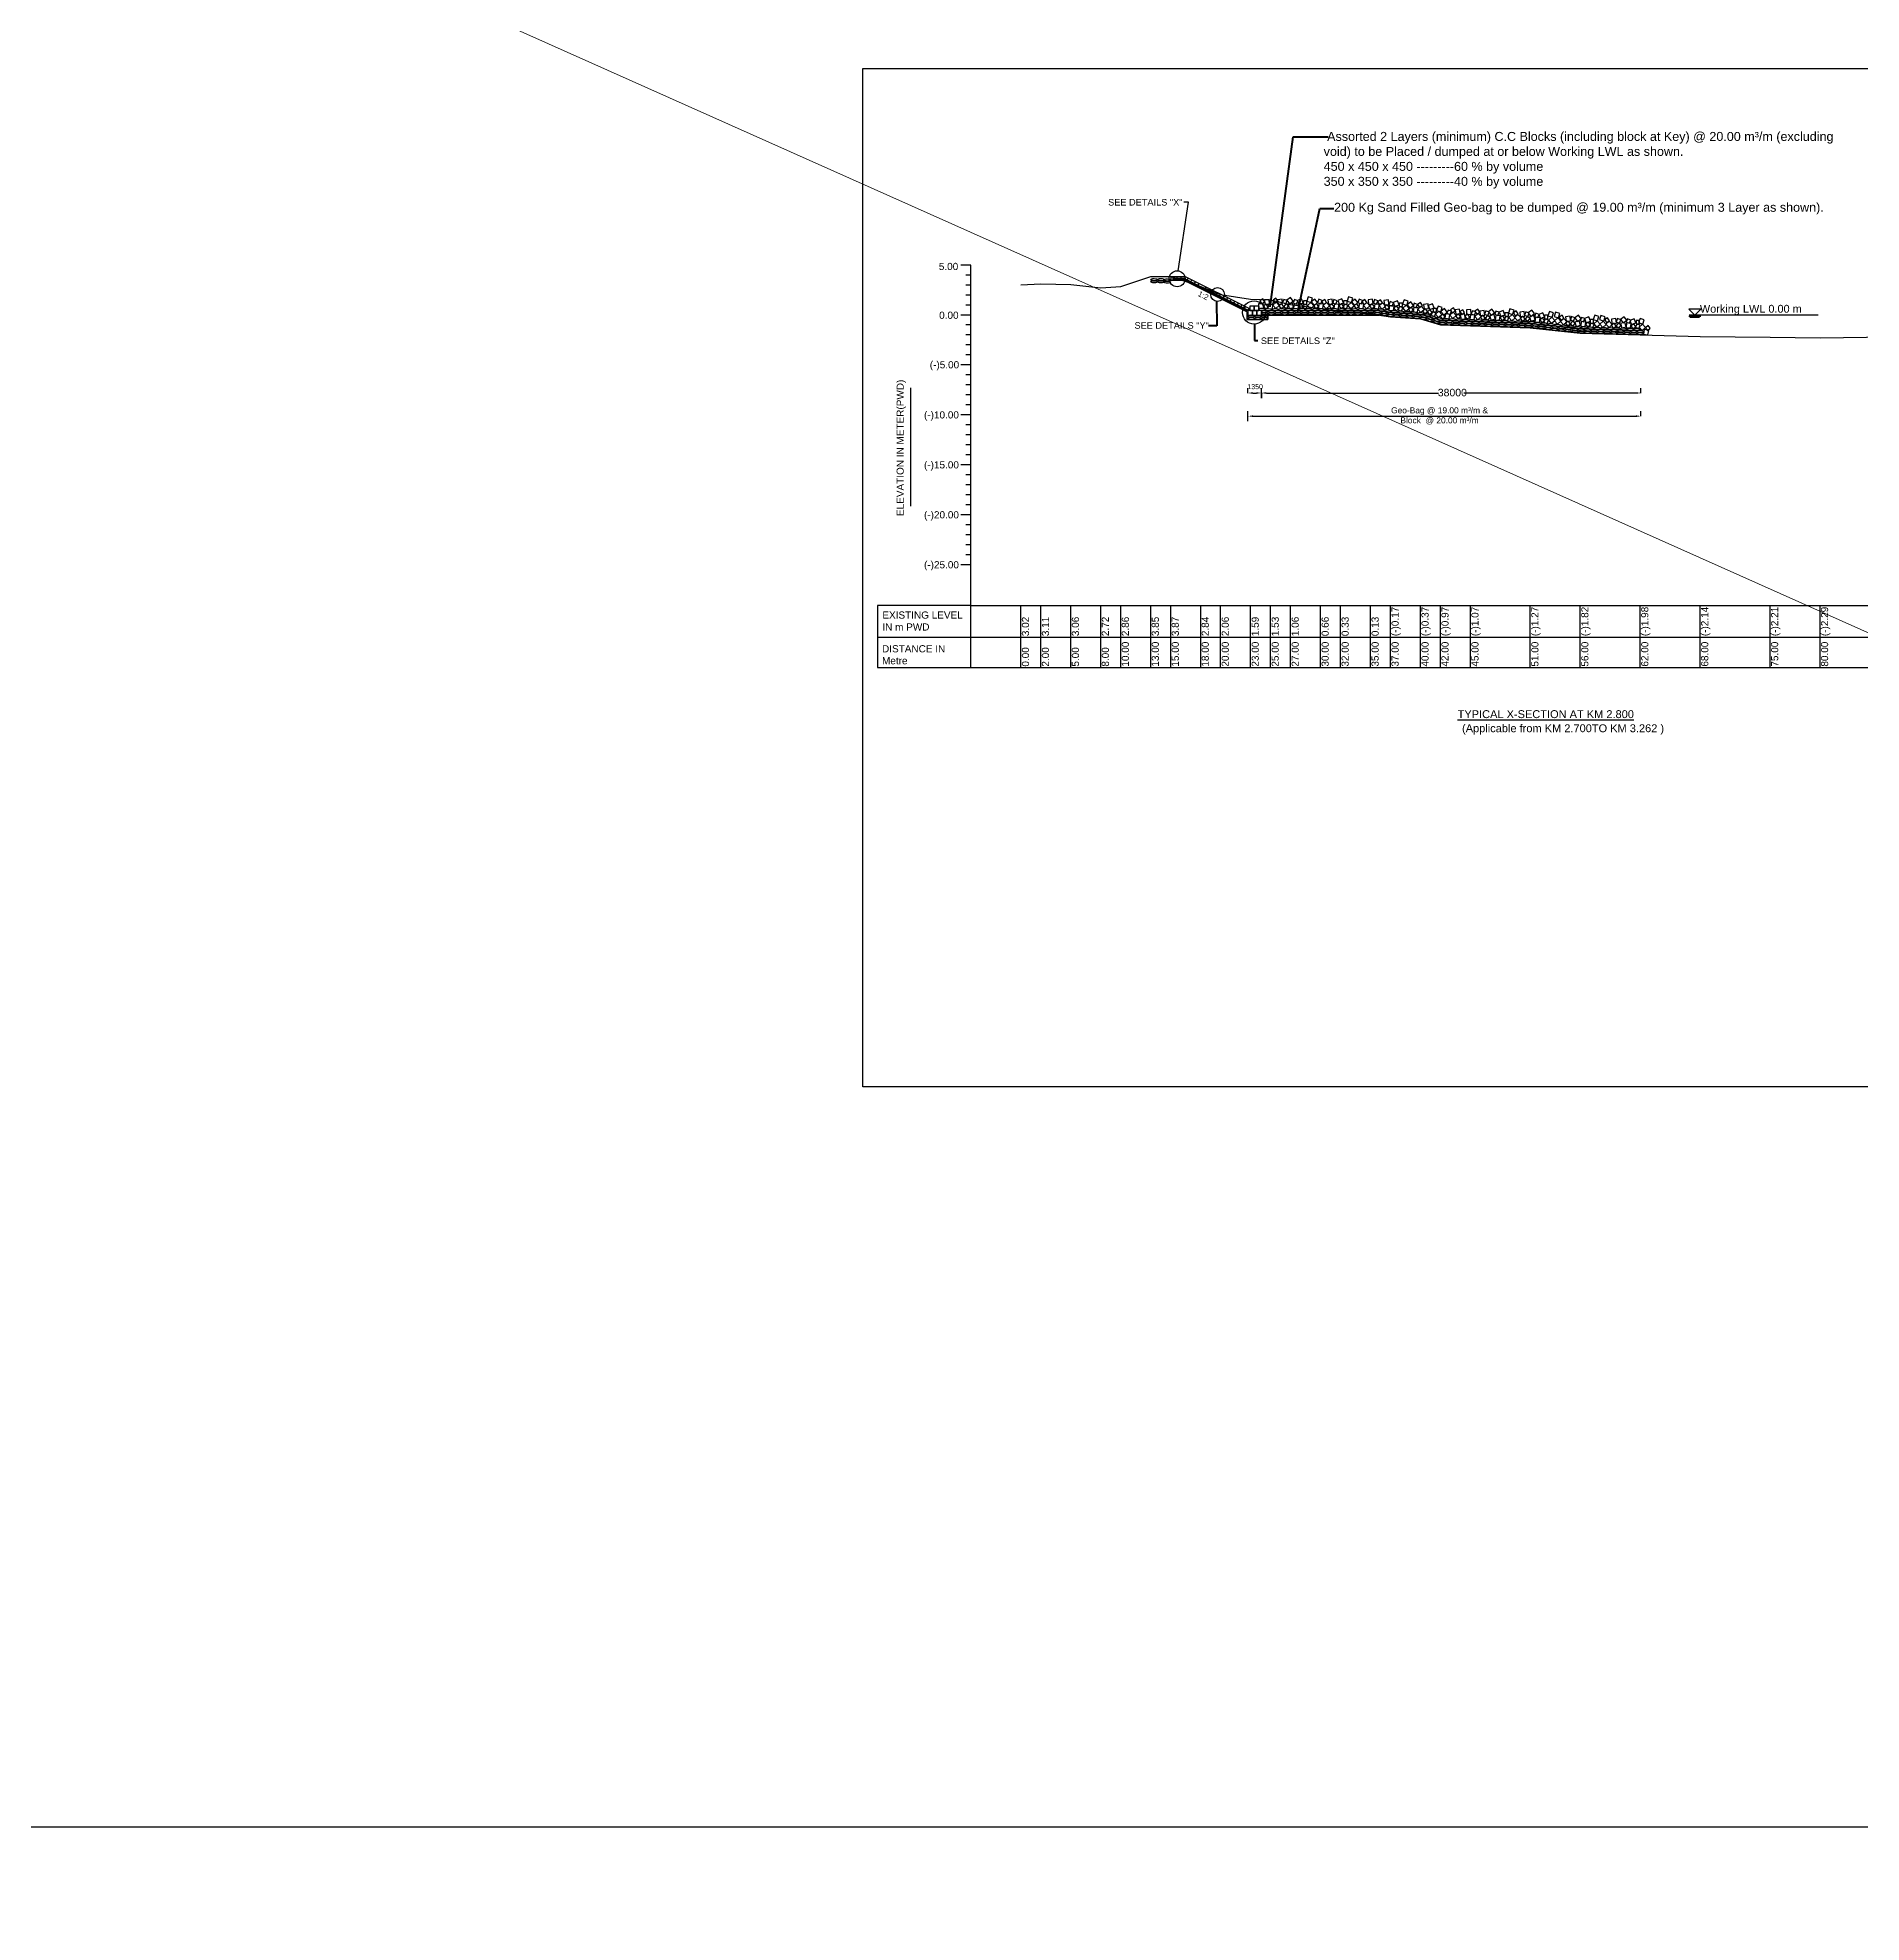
# Model space of a CAD drawing. Header units: inches. Extents: x 89000 to 1304432, y -10828 to 220529.
# Drawn here: x 700178 to 718433, y 63794 to 82660 of the extents above; entities that cross this region are included whole.
import ezdxf

# ---------------------------------------------------------------- set-up
doc = ezdxf.new("R2010")
doc.units = ezdxf.units.IN
doc.header["$LTSCALE"] = 7
doc.header["$MEASUREMENT"] = 0
doc.layers.add('Cross Section Labels', color=7, linetype='Continuous', lineweight=9)
doc.layers.add('LINE', color=7, linetype='Continuous')
doc.styles.get("Standard").update_dxf_attribs({"font": 'arial.ttf'})
doc.dimstyles.get("Standard").update_dxf_attribs({"dimtxt": 0.18, "dimasz": 0.18, "dimexe": 0.18, "dimexo": 0.0625, "dimgap": 0.09, "dimtad": 0, "dimtih": 1, "dimtoh": 1, "dimdec": 4, "dimzin": 0, "dimdsep": 46, "dimtxsty": 'Standard', "dimcen": 0.09, "dimadec": 0, "dimazin": 0, "dimtfac": 1, "dimtdec": 4, "dimtofl": 0, "dimtmove": 0, "dimatfit": 3, "dimfxl": 1, "dimtolj": 1, "dimtzin": 0, "dimarcsym": 0})

msp = doc.modelspace()

# ---------------------------------------------------------------- linework, layer by layer
at = {"color": 0, "lineweight": -2}
for p, q in [((709519.86824, 80384.13443), (709419.86824, 80384.13443)), ((709519.86824, 76354.20542), (709519.86824, 80384.13443)), ((709519.86824, 80284.13443), (709469.86824, 80284.13443)), ((709519.86824, 80184.13443), (709469.86824, 80184.13443)), ((709519.86824, 80084.13443), (709469.86824, 80084.13443)), ((709519.86824, 79884.13443), (709419.86824, 79884.13443)), ((709519.86824, 79984.13443), (709469.86824, 79984.13443)), ((709519.86824, 79784.13443), (709469.86824, 79784.13443)), ((709519.86824, 79684.13443), (709469.86824, 79684.13443)), ((709519.86824, 79584.13443), (709469.86824, 79584.13443)), ((709519.86824, 79484.13443), (709469.86824, 79484.13443)), ((709519.86824, 79384.13443), (709419.86824, 79384.13443)), ((709519.86824, 79284.13443), (709469.86824, 79284.13443)), ((709519.86824, 79184.13443), (709469.86824, 79184.13443)), ((709519.86824, 79084.13443), (709469.86824, 79084.13443)), ((709519.86824, 78884.13443), (709419.86824, 78884.13443)), ((709519.86824, 78984.13443), (709469.86824, 78984.13443)), ((709519.86824, 78784.13443), (709469.86824, 78784.13443)), ((709519.86824, 78684.13443), (709469.86824, 78684.13443)), ((709519.86824, 78584.13443), (709469.86824, 78584.13443)), ((709519.86824, 78484.13443), (709469.86824, 78484.13443)), ((709519.86824, 78384.13443), (709419.86824, 78384.13443)), ((709519.86824, 78284.13443), (709469.86824, 78284.13443)), ((709519.86824, 78184.13443), (709469.86824, 78184.13443)), ((709519.86824, 78084.13443), (709469.86824, 78084.13443)), ((709519.86824, 77984.13443), (709469.86824, 77984.13443)), ((709519.86824, 77884.13443), (709419.86824, 77884.13443)), ((709519.86824, 77784.13443), (709469.86824, 77784.13443)), ((709519.86824, 77684.13443), (709469.86824, 77684.13443)), ((709519.86824, 77584.13443), (709469.86824, 77584.13443)), ((709519.86824, 77384.13443), (709419.86824, 77384.13443)), ((709519.86824, 77484.13443), (709469.86824, 77484.13443)), ((709519.86824, 76976.08444), (721444.54386, 76976.08444)), ((710019.86824, 76354.20542), (710019.86824, 76976.08444)), ((710219.86824, 76354.20542), (710219.86824, 76976.08444)), ((710519.86824, 76354.20542), (710519.86824, 76976.08444)), ((710819.86824, 76354.20542), (710819.86824, 76976.08444)), ((711019.86824, 76354.20542), (711019.86824, 76976.08444)), ((711319.86824, 76354.20542), (711319.86824, 76976.08444)), ((711519.86824, 76354.20542), (711519.86824, 76976.08444)), ((711819.86824, 76354.20542), (711819.86824, 76976.08444)), ((712019.86824, 76354.20542), (712019.86824, 76976.08444)), ((712319.86824, 76354.20542), (712319.86824, 76976.08444)), ((712519.86824, 76354.20542), (712519.86824, 76976.08444)), ((712719.86824, 76354.20542), (712719.86824, 76976.08444)), ((713019.86824, 76354.20542), (713019.86824, 76976.08444)), ((713219.86824, 76354.20542), (713219.86824, 76976.08444)), ((713519.86824, 76354.20542), (713519.86824, 76976.08444)), ((713719.86824, 76354.20542), (713719.86824, 76976.08444)), ((714019.86824, 76354.20542), (714019.86824, 76976.08444)), ((714219.86824, 76354.20542), (714219.86824, 76976.08444)), ((714519.86824, 76354.20542), (714519.86824, 76976.08444)), ((715119.86824, 76354.20542), (715119.86824, 76976.08444)), ((715619.86824, 76354.20542), (715619.86824, 76976.08444)), ((716219.86824, 76354.20542), (716219.86824, 76976.08444)), ((716819.86824, 76354.20542), (716819.86824, 76976.08444)), ((717519.86824, 76354.20542), (717519.86824, 76976.08444)), ((718019.86824, 76354.20542), (718019.86824, 76976.08444)), ((708584.26246, 76659.13443), (721444.54386, 76659.13443)), ((708584.26246, 76354.20542), (721444.54386, 76354.20542))]:
    msp.add_line(p, q, dxfattribs=at)
at = {"color": 0, "linetype": 'Continuous', "lineweight": -3, "ltscale": 0.5}
for p, q in [((711516.82547, 80271.13443), (711659.86824, 80271.13443)), ((711519.86824, 80271.13443), (711519.86824, 80231.13443)), ((711653.48475, 80231.13443), (711519.86824, 80231.13443)), ((711539.86824, 80271.13443), (711539.86824, 80231.13443)), ((711659.86824, 80251.13443), (711539.86824, 80251.13443)), ((711652.7862, 80241.13443), (711539.86824, 80241.13443)), ((711579.86824, 80271.13443), (711579.86824, 80251.13443)), ((711619.86824, 80271.13443), (711619.86824, 80251.13443)), ((712292.6754, 79921.18983), (711652.7862, 80241.13443)), ((712282.6754, 79916.5391), (711653.48475, 80231.13443)), ((712299.0344, 79929.19067), (711655.14688, 80251.13443)), ((712310.99548, 79945.57081), (711659.86824, 80271.13443)), ((711659.86824, 80271.13443), (711659.86824, 80251.13443)), ((711687.0654, 80235.17517), (711696.00967, 80253.06371)), ((711722.84249, 80217.28663), (711731.78676, 80235.17517)), ((711758.61958, 80199.39808), (711767.56385, 80217.28663)), ((711794.39667, 80181.50954), (711803.34094, 80199.39808)), ((711865.95084, 80145.73245), (711874.89511, 80163.62099)), ((711901.72793, 80127.84391), (711910.6722, 80145.73245)), ((711937.50502, 80109.95536), (711946.44929, 80127.84391)), ((711973.2821, 80092.06682), (711982.22638, 80109.95536)), ((712009.05919, 80074.17828), (712018.00346, 80092.06682)), ((712044.83628, 80056.28973), (712053.78055, 80074.17828)), ((712080.61337, 80038.40119), (712089.55764, 80056.28973)), ((712116.39045, 80020.51264), (712125.33473, 80038.40119)), ((712152.16754, 80002.6241), (712161.11181, 80020.51264)), ((712187.94463, 79984.73556), (712196.8889, 80002.6241)), ((712223.72172, 79966.84701), (712232.66599, 79984.73556)), ((712259.4988, 79948.95847), (712268.44308, 79966.84701)), ((712282.6754, 79839.8642), (712491.91571, 79839.8642)), ((712295.27589, 79931.06993), (712304.22016, 79948.95847)), ((712427.34666, 79884.13443), (713603.86824, 79884.13443)), ((712454.19072, 79884.13443), (712454.19072, 79839.8642)), ((712491.91571, 79884.13443), (712491.91571, 79839.8642)), ((716765.58006, 79884.13443), (716705.58006, 79944.13443)), ((716825.58006, 79944.13443), (716705.58006, 79944.13443)), ((716705.58006, 79874.13443), (716825.58006, 79874.13443)), ((718002.96884, 79884.13443), (716708.502, 79884.13443)), ((716717.58006, 79864.13443), (716813.58006, 79864.13443)), ((716765.58006, 79884.13443), (716825.58006, 79944.13443))]:
    msp.add_line(p, q, dxfattribs=at)
at = {"color": 0, "lineweight": -3, "ltscale": 0.5}
for p, q in [((712282.6754, 79916.5391), (712282.6754, 79839.8642)), ((712292.34666, 79103.17926), (712292.34666, 79153.17926)), ((712342.34666, 79103.17926), (712377.34666, 79103.17926)), ((712427.34666, 79053.17926), (712427.34666, 79153.17926)), ((712427.34666, 79103.17926), (712427.34666, 79053.17926)), ((712477.34666, 79103.17926), (714200.86878, 79103.17926)), ((716177.34666, 79103.17926), (714453.82455, 79103.17926)), ((716227.34666, 79103.17926), (716227.34666, 79153.17926)), ((712292.34666, 78821.44727), (712292.34666, 78921.44727)), ((712342.34666, 78871.44727), (716177.34666, 78871.44727)), ((716227.34666, 78871.44727), (716227.34666, 78921.44727))]:
    msp.add_line(p, q, dxfattribs=at)
msp.add_lwpolyline([(511349.81128, 94069.37911), (898900.38777, 94069.37911), (898900.38777, 64746.17907), (511349.81128, 64746.17907)], close=True, dxfattribs=at)
at = {"color": 0, "linetype": 'Continuous', "lineweight": -3, "ltscale": 0.5}
for points in [[(710019.86824, 80186.13443), (710219.86824, 80195.13443), (710519.86824, 80190.13443), (710819.86824, 80156.13443), (711019.86824, 80170.13443), (711319.86824, 80269.13443), (711519.86824, 80271.13443), (711819.86824, 80168.13443), (712019.86824, 80090.13443), (712319.86824, 80043.13443), (712519.86824, 80036.73443), (712719.86824, 79989.73443), (713019.86824, 79949.73443), (713219.86824, 79916.73443), (713519.86824, 79896.73443), (713719.86824, 79866.73443), (714019.86824, 79846.73443), (714219.86824, 79786.73443), (714519.86824, 79776.73443), (715119.86824, 79757.13443), (715619.86824, 79702.13443), (716219.86824, 79686.13443), (716819.86824, 79670.13443), (717519.86824, 79663.13443), (718019.86824, 79655.13443), (718719.86824, 79664.13443)], [(712402.38267, 79949.8119), (712447.31324, 79952.3106), (712444.81455, 79997.24117), (712399.88397, 79994.74248), (712402.38267, 79949.8119)], [(712430.43403, 79996.44144), (712460.08636, 80015.03549), (712441.49231, 80044.68783), (712411.83997, 80026.09378), (712430.43403, 79996.44144)], [(712462.24935, 79991.51883), (712507.17993, 79994.01752), (712504.68123, 80038.9481), (712459.75066, 80036.4494), (712462.24935, 79991.51883)], [(712543.78979, 79987.73523), (712499.17114, 79993.58122), (712493.32515, 79948.96257), (712537.9438, 79943.11658), (712543.78979, 79987.73523)], [(712507.15816, 80000.91301), (712539.81791, 79988.32966), (712552.40126, 80020.98941), (712519.74151, 80033.57276), (712507.15816, 80000.91301)], [(712606.54033, 79978.12331), (712576.1916, 80011.34912), (712542.96579, 79981.00038), (712573.31453, 79947.77457), (712606.54033, 79978.12331)], [(712562.74069, 80004.57916), (712592.39303, 80023.17321), (712573.79898, 80052.82555), (712544.14664, 80034.2315), (712562.74069, 80004.57916)], [(712635.01308, 80042.54719), (712590.34177, 80037.11816), (712595.7708, 79992.44685), (712640.44211, 79997.87588), (712635.01308, 80042.54719)], [(712651.98756, 79969.15468), (712630.05034, 79996.42661), (712602.77841, 79974.48939), (712624.71563, 79947.21746), (712651.98756, 79969.15468)], [(712638.87698, 80008.15489), (712671.53673, 79995.57154), (712684.12008, 80028.23129), (712651.46033, 80040.81464), (712638.87698, 80008.15489)], [(712678.73924, 79946.70494), (712700.10354, 79974.42797), (712672.3805, 79995.79227), (712651.01621, 79968.06923), (712678.73924, 79946.70494)], [(712708.907, 79995.30319), (712744.91882, 80022.28742), (712717.93458, 80058.29924), (712681.92276, 80031.31501), (712708.907, 79995.30319)], [(712695.27197, 79991.50563), (712707.31047, 79948.14581), (712750.6703, 79960.18432), (712738.63179, 80003.54414), (712695.27197, 79991.50563)], [(712745.62368, 80005.54937), (712778.28344, 79992.96602), (712790.86679, 80025.62577), (712758.20703, 80038.20912), (712745.62368, 80005.54937)], [(712800.92559, 79990.15849), (712756.30693, 79996.00448), (712750.46094, 79951.38583), (712795.0796, 79945.53984), (712800.92559, 79990.15849)], [(712788.72533, 80030.93886), (712805.4364, 79989.15681), (712847.21846, 80005.86789), (712830.50738, 80047.64994), (712788.72533, 80030.93886)], [(712848.43059, 79970.29879), (712826.49336, 79997.57072), (712799.22143, 79975.63349), (712821.15866, 79948.36156), (712848.43059, 79970.29879)], [(712882.43585, 79991.55011), (712882.67374, 80026.5493), (712847.67455, 80026.7872), (712847.43665, 79991.78801), (712882.43585, 79991.55011)], [(712925.21924, 80009.43469), (712939.44343, 80052.12746), (712896.75067, 80066.35165), (712882.52647, 80023.65889), (712925.21924, 80009.43469)], [(712922.16492, 80010.2675), (712888.15939, 79980.79507), (712917.63182, 79946.78954), (712951.63735, 79976.26197), (712922.16492, 80010.2675)], [(712927.00743, 80015.37044), (712955.07216, 79980.19416), (712990.24844, 80008.25889), (712962.18371, 80043.43517), (712927.00743, 80015.37044)], [(712969.95247, 79948.04688), (712999.60481, 79966.64094), (712981.01076, 79996.29328), (712951.35842, 79977.69922), (712969.95247, 79948.04688)], [(712989.67602, 80009.14091), (713022.33577, 79996.55756), (713034.91912, 80029.21731), (713002.25937, 80041.80066), (712989.67602, 80009.14091)], [(713048.6934, 79992.6488), (713004.07475, 79998.49479), (712998.22876, 79953.87613), (713042.84741, 79948.03014), (713048.6934, 79992.6488)], [(713050.39875, 79990.94105), (713080.05109, 80009.5351), (713061.45704, 80039.18744), (713031.8047, 80020.59339), (713050.39875, 79990.94105)], [(713110.69876, 79977.05385), (713080.35003, 80010.27966), (713047.12422, 79979.93092), (713077.47296, 79946.70511), (713110.69876, 79977.05385)], [(713137.27055, 80041.10027), (713092.59924, 80035.67124), (713098.02827, 79990.99994), (713142.69957, 79996.42896), (713137.27055, 80041.10027)], [(713156.14599, 79968.08522), (713134.20877, 79995.35715), (713106.93684, 79973.41993), (713128.87406, 79946.148), (713156.14599, 79968.08522)], [(713141.4698, 80006.15422), (713174.12955, 79993.57087), (713186.7129, 80026.23062), (713154.05315, 80038.81397), (713141.4698, 80006.15422)], [(713204.27981, 79989.40764), (713159.66115, 79995.25363), (713153.81516, 79950.63498), (713198.43382, 79944.78899), (713204.27981, 79989.40764)], [(713191.9598, 80030.89715), (713208.67088, 79989.1151), (713250.45293, 80005.82617), (713233.74185, 80047.60822), (713191.9598, 80030.89715)], [(713251.66506, 79970.25707), (713229.72784, 79997.529), (713202.45591, 79975.59178), (713224.39313, 79948.31985), (713251.66506, 79970.25707)], [(713285.67032, 79991.5084), (713285.90822, 80026.50759), (713250.90902, 80026.74549), (713250.67113, 79991.74629), (713285.67032, 79991.5084)], [(713328.45371, 80009.39298), (713342.67791, 80052.08575), (713299.98514, 80066.30994), (713285.76095, 80023.61717), (713328.45371, 80009.39298)], [(713325.39939, 80010.22579), (713291.39387, 79980.75336), (713320.8663, 79946.74783), (713354.87182, 79976.22026), (713325.39939, 80010.22579)], [(713330.2419, 80015.32872), (713358.30663, 79980.15244), (713393.48291, 80008.21718), (713365.41818, 80043.39346), (713330.2419, 80015.32872)], [(713373.18694, 79948.00517), (713402.83928, 79966.59922), (713384.24523, 79996.25156), (713354.59289, 79977.65751), (713373.18694, 79948.00517)], [(713392.91049, 80009.09919), (713425.57024, 79996.51584), (713438.15359, 80029.17559), (713405.49384, 80041.75894), (713392.91049, 80009.09919)], [(713451.92788, 79992.60708), (713407.30922, 79998.45307), (713401.46323, 79953.83442), (713446.08189, 79947.98843), (713451.92788, 79992.60708)], [(713453.63323, 79990.89933), (713483.28557, 80009.49339), (713464.69152, 80039.14573), (713435.03918, 80020.55167), (713453.63323, 79990.89933)], [(713513.93324, 79977.01214), (713483.5845, 80010.23794), (713450.35869, 79979.8892), (713480.70743, 79946.6634), (713513.93324, 79977.01214)], [(713540.50502, 80041.05855), (713495.83371, 80035.62953), (713501.26274, 79990.95822), (713545.93405, 79996.38725), (713540.50502, 80041.05855)], [(713559.38047, 79968.04351), (713537.44324, 79995.31544), (713510.17131, 79973.37821), (713532.10854, 79946.10628), (713559.38047, 79968.04351)], [(713548.51616, 80006.12707), (713581.17591, 79993.54372), (713593.75926, 80026.20347), (713561.09951, 80038.78682), (713548.51616, 80006.12707)], [(713607.53354, 79989.63496), (713562.91488, 79995.48095), (713557.06889, 79950.8623), (713601.68755, 79945.01631), (713607.53354, 79989.63496)], [(713609.23889, 79987.92721), (713638.89123, 80006.52127), (713620.29718, 80036.17361), (713590.64484, 80017.57955), (713609.23889, 79987.92721)], [(713669.5389, 79974.04002), (713639.19016, 80007.26582), (713605.96436, 79976.91708), (713636.3131, 79943.69128), (713669.5389, 79974.04002)], [(713698.83305, 80034.47296), (713654.16174, 80029.04394), (713659.59077, 79984.37263), (713704.26207, 79989.80165), (713698.83305, 80034.47296)], [(713703.31886, 79986.85629), (713735.97861, 79974.27294), (713748.56196, 80006.93269), (713715.90221, 80019.51604), (713703.31886, 79986.85629)], [(713747.90824, 80009.77945), (713764.61932, 79967.9974), (713806.40137, 79984.70847), (713789.69029, 80026.49053), (713747.90824, 80009.77945)], [(713841.30614, 79968.28936), (713841.54404, 80003.28855), (713806.54485, 80003.52644), (713806.30695, 79968.52725), (713841.30614, 79968.28936)], [(713884.41518, 79980.21927), (713898.63937, 80022.91204), (713855.94661, 80037.13623), (713841.72241, 79994.44346), (713884.41518, 79980.21927)], [(713887.14121, 79987.5785), (713915.20595, 79952.40222), (713950.38223, 79980.46696), (713922.31749, 80015.64324), (713887.14121, 79987.5785)], [(713946.05841, 79970.20091), (713978.71816, 79957.61756), (713991.30151, 79990.27731), (713958.64176, 80002.86066), (713946.05841, 79970.20091)], [(714009.45141, 79960.09357), (714039.10375, 79978.68762), (714020.5097, 80008.33996), (713990.85736, 79989.7459), (714009.45141, 79960.09357)], [(714095.56771, 79995.55904), (714050.89641, 79990.13001), (714056.32543, 79945.45871), (714100.99674, 79950.88773), (714095.56771, 79995.55904)], [(714097.84275, 79979.44296), (714114.55383, 79937.66091), (714156.33588, 79954.37199), (714139.6248, 79996.15404), (714097.84275, 79979.44296)], [(712464.91486, 79944.01337), (712494.5672, 79962.60743), (712475.97315, 79992.25976), (712446.32081, 79973.66571), (712464.91486, 79944.01337)], [(712844.27782, 79959.07069), (712876.93757, 79946.48734), (712889.52092, 79979.14709), (712856.86117, 79991.73045), (712844.27782, 79959.07069)], [(713247.5123, 79959.02898), (713280.17205, 79946.44563), (713292.7554, 79979.10538), (713260.09565, 79991.68873), (713247.5123, 79959.02898)], [(713708.94222, 79960.24821), (713687.005, 79987.52014), (713659.73307, 79965.58292), (713681.67029, 79938.31099), (713708.94222, 79960.24821)], [(713755.56506, 79972.22148), (713710.9464, 79978.06748), (713705.10041, 79933.44882), (713749.71907, 79927.60283), (713755.56506, 79972.22148)], [(713801.89523, 79947.03803), (713779.95801, 79974.30996), (713752.68608, 79952.37274), (713774.6233, 79925.10081), (713801.89523, 79947.03803)], [(713797.74247, 79935.80994), (713830.40222, 79923.22659), (713842.98557, 79955.88634), (713810.32582, 79968.46969), (713797.74247, 79935.80994)], [(713876.38506, 79982.71021), (713842.37953, 79953.23778), (713871.85196, 79919.23225), (713905.85748, 79948.70468), (713876.38506, 79982.71021)], [(713918.48039, 79913.38779), (713948.13273, 79931.98184), (713929.53867, 79961.63418), (713899.88633, 79943.04013), (713918.48039, 79913.38779)], [(713996.67424, 79956.05521), (713952.05559, 79961.9012), (713946.2096, 79917.28255), (713990.82825, 79911.43656), (713996.67424, 79956.05521)], [(714058.44514, 79939.04721), (714028.0964, 79972.27301), (713994.8706, 79941.92427), (714025.21934, 79908.69847), (714058.44514, 79939.04721)], [(714091.06209, 79918.40388), (714069.12487, 79945.67581), (714041.85294, 79923.73859), (714063.79016, 79896.46666), (714091.06209, 79918.40388)], [(714137.63177, 79910.08467), (714115.69454, 79937.3566), (714088.42261, 79915.41937), (714110.35984, 79888.14744), (714137.63177, 79910.08467)], [(714127.6435, 79883.23991), (714160.30325, 79870.65656), (714172.8866, 79903.31631), (714140.22685, 79915.89966), (714127.6435, 79883.23991)], [(714181.65376, 79914.60347), (714181.89166, 79949.60266), (714146.89247, 79949.84056), (714146.65457, 79914.84137), (714181.65376, 79914.60347)], [(714204.04568, 79922.31359), (714170.04015, 79892.84116), (714199.51258, 79858.83563), (714233.51811, 79888.30806), (714204.04568, 79922.31359)], [(714224.38505, 79915.71904), (714238.60925, 79958.41181), (714195.91648, 79972.636), (714181.69229, 79929.94323), (714224.38505, 79915.71904)], [(714236.2936, 79844.3668), (714265.94594, 79862.96086), (714247.35189, 79892.6132), (714217.69955, 79874.01914), (714236.2936, 79844.3668)], [(714225.26144, 79919.7203), (714253.32618, 79884.54402), (714288.50246, 79912.60875), (714260.43772, 79947.78503), (714225.26144, 79919.7203)], [(714314.55259, 79890.37135), (714269.93393, 79896.21734), (714264.08794, 79851.59868), (714308.7066, 79845.75269), (714314.55259, 79890.37135)], [(714284.43916, 79901.54493), (714317.09891, 79888.96158), (714329.68226, 79921.62133), (714297.02251, 79934.20468), (714284.43916, 79901.54493)], [(714377.31344, 79878.31688), (714346.9647, 79911.54268), (714313.7389, 79881.19394), (714344.08763, 79847.96814), (714377.31344, 79878.31688)], [(714338.57091, 79906.96039), (714368.22325, 79925.55444), (714349.62919, 79955.20678), (714319.97685, 79936.61273), (714338.57091, 79906.96039)], [(714411.7918, 79942.75958), (714367.12049, 79937.33055), (714372.54952, 79892.65924), (714417.22083, 79898.08827), (714411.7918, 79942.75958)], [(714422.16149, 79867.91433), (714400.22427, 79895.18626), (714372.95233, 79873.24904), (714394.88956, 79845.97711), (714422.16149, 79867.91433)], [(714432.67423, 79889.03317), (714462.32657, 79907.62722), (714443.73252, 79937.27956), (714414.08018, 79918.68551), (714432.67423, 79889.03317)], [(714423.17142, 79843.75934), (714468.102, 79846.25803), (714465.6033, 79891.18861), (714420.67273, 79888.68992), (714423.17142, 79843.75934)], [(714483.90607, 79842.9717), (714513.55841, 79861.56575), (714494.96436, 79891.21809), (714465.31202, 79872.62404), (714483.90607, 79842.9717)], [(714481.95698, 79890.83694), (714526.88755, 79893.33563), (714524.38886, 79938.26621), (714479.45828, 79935.76752), (714481.95698, 79890.83694)], [(714564.57855, 79881.68267), (714519.9599, 79887.52866), (714514.11391, 79842.91001), (714558.73256, 79837.06402), (714564.57855, 79881.68267)], [(714527.94692, 79894.86045), (714560.60667, 79882.2771), (714573.19002, 79914.93685), (714540.53027, 79927.5202), (714527.94692, 79894.86045)], [(714627.05555, 79867.57607), (714596.70681, 79900.80187), (714563.48101, 79870.45314), (714593.82975, 79837.22733), (714627.05555, 79867.57607)], [(714583.25591, 79894.03192), (714612.90825, 79912.62597), (714594.31419, 79942.27831), (714564.66186, 79923.68426), (714583.25591, 79894.03192)], [(714658.35487, 79927.78683), (714613.68356, 79922.35781), (714619.11259, 79877.6865), (714663.78389, 79883.11552), (714658.35487, 79927.78683)], [(714669.4157, 79854.11276), (714647.47847, 79881.38469), (714620.20654, 79859.44747), (714642.14377, 79832.17554), (714669.4157, 79854.11276)], [(714662.21876, 79893.39453), (714694.87851, 79880.81118), (714707.46186, 79913.47093), (714674.80211, 79926.05428), (714662.21876, 79893.39453)], [(714696.16738, 79831.66301), (714717.53168, 79859.38605), (714689.80864, 79880.75035), (714668.44434, 79853.02731), (714696.16738, 79831.66301)], [(714726.55657, 79880.71491), (714762.56839, 79907.69914), (714735.58415, 79943.71096), (714699.57233, 79916.72673), (714726.55657, 79880.71491)], [(714712.92154, 79876.91735), (714724.96005, 79833.55753), (714768.31987, 79845.59604), (714756.28136, 79888.95586), (714712.92154, 79876.91735)], [(714763.27326, 79890.96108), (714795.93301, 79878.37773), (714808.51636, 79911.03748), (714775.85661, 79923.62083), (714763.27326, 79890.96108)], [(714818.57516, 79875.57021), (714773.9565, 79881.4162), (714768.11051, 79836.79754), (714812.72917, 79830.95155), (714818.57516, 79875.57021)], [(714806.3749, 79910.95905), (714823.08597, 79869.17699), (714864.86803, 79885.88807), (714848.15695, 79927.67012), (714806.3749, 79910.95905)], [(714864.28262, 79849.42212), (714842.34539, 79876.69405), (714815.07346, 79854.75683), (714837.01069, 79827.4849), (714864.28262, 79849.42212)], [(714860.12985, 79838.19403), (714892.7896, 79825.61068), (714905.37295, 79858.27043), (714872.7132, 79870.85378), (714860.12985, 79838.19403)], [(714900.08542, 79871.5703), (714900.32331, 79906.56949), (714865.32412, 79906.80738), (714865.08622, 79871.80819), (714900.08542, 79871.5703)], [(714942.86881, 79889.45488), (714957.093, 79932.14765), (714914.40024, 79946.37184), (714900.17604, 79903.67907), (714942.86881, 79889.45488)], [(714938.01695, 79889.39084), (714904.01142, 79859.91841), (714933.48385, 79825.91288), (714967.48938, 79855.38531), (714938.01695, 79889.39084)], [(714968.68536, 79876.11055), (714998.3377, 79894.7046), (714979.74364, 79924.35694), (714950.0913, 79905.76289), (714968.68536, 79876.11055)], [(715026.56574, 79857.4865), (714996.21701, 79890.71231), (714962.9912, 79860.36357), (714993.33994, 79827.13776), (715026.56574, 79857.4865)], [(715057.86506, 79917.69726), (715013.19375, 79912.26824), (715018.62278, 79867.59693), (715063.29409, 79873.02596), (715057.86506, 79917.69726)], [(715068.92589, 79844.02319), (715046.98867, 79871.29512), (715019.71674, 79849.3579), (715041.65396, 79822.08597), (715068.92589, 79844.02319)], [(715061.72896, 79883.30497), (715094.38871, 79870.72162), (715106.97206, 79903.38137), (715074.31231, 79915.96472), (715061.72896, 79883.30497)], [(715095.67757, 79821.57344), (715117.04187, 79849.29648), (715089.31883, 79870.66078), (715067.95453, 79842.93774), (715095.67757, 79821.57344)], [(715126.06676, 79870.62534), (715162.07858, 79897.60957), (715135.09435, 79933.62139), (715099.08253, 79906.63716), (715126.06676, 79870.62534)], [(715112.43173, 79866.82778), (715124.47024, 79823.46796), (715167.83006, 79835.50647), (715155.79155, 79878.86629), (715112.43173, 79866.82778)], [(715161.59811, 79870.57338), (715194.25786, 79857.99003), (715206.84121, 79890.64978), (715174.18146, 79903.23313), (715161.59811, 79870.57338)], [(715216.90002, 79855.1825), (715172.28136, 79861.0285), (715166.43537, 79816.40984), (715211.05403, 79810.56385), (715216.90002, 79855.1825)], [(715204.69975, 79890.57134), (715221.41083, 79848.78929), (715263.19288, 79865.50037), (715246.48181, 79907.28242), (715204.69975, 79890.57134)], [(715262.60747, 79829.03442), (715240.67025, 79856.30635), (715213.39832, 79834.36912), (715235.33554, 79807.09719), (715262.60747, 79829.03442)], [(715255.68024, 79812.65465), (715288.33999, 79800.0713), (715300.92334, 79832.73105), (715268.26359, 79845.3144), (715255.68024, 79812.65465)], [(715295.63581, 79846.03092), (715295.8737, 79881.03011), (715260.87451, 79881.268), (715260.63662, 79846.26881), (715295.63581, 79846.03092)], [(715339.20074, 79861.9393), (715353.42494, 79904.63207), (715310.73217, 79918.85626), (715296.50798, 79876.16349), (715339.20074, 79861.9393)], [(715334.34888, 79861.87526), (715300.34335, 79832.40283), (715329.81578, 79798.3973), (715363.82131, 79827.86973), (715334.34888, 79861.87526)], [(715400.87727, 79856.27141), (715415.10146, 79898.96418), (715372.4087, 79913.18837), (715358.1845, 79870.49561), (715400.87727, 79856.27141)], [(715396.02541, 79856.20737), (715362.01988, 79826.73494), (715391.49231, 79792.72941), (715425.49784, 79822.20184), (715396.02541, 79856.20737)], [(715426.69382, 79833.54666), (715456.34615, 79852.14071), (715437.7521, 79881.79305), (715408.09976, 79863.199), (715426.69382, 79833.54666)], [(715484.5742, 79814.92261), (715454.22546, 79848.14841), (715420.99966, 79817.79967), (715451.3484, 79784.57387), (715484.5742, 79814.92261)], [(715520.57783, 79796.45883), (715498.6406, 79823.73076), (715471.36867, 79801.79354), (715493.3059, 79774.52161), (715520.57783, 79796.45883)], [(715517.04583, 79871.10276), (715472.37452, 79865.67373), (715477.80355, 79821.00242), (715522.47485, 79826.43145), (715517.04583, 79871.10276)], [(715547.3295, 79774.00909), (715568.6938, 79801.73212), (715540.97077, 79823.09642), (715519.60647, 79795.37338), (715547.3295, 79774.00909)], [(715520.90973, 79836.71046), (715553.56948, 79824.12711), (715566.15283, 79856.78686), (715533.49308, 79869.37021), (715520.90973, 79836.71046)], [(715592.88057, 79819.86465), (715628.89239, 79846.84888), (715601.90816, 79882.8607), (715565.89634, 79855.87647), (715592.88057, 79819.86465)], [(715566.2329, 79813.0324), (715578.27141, 79769.67258), (715621.63123, 79781.71109), (715609.59272, 79825.07091), (715566.2329, 79813.0324)], [(715619.60657, 79828.00948), (715652.26632, 79815.42613), (715664.84967, 79848.08588), (715632.18992, 79860.66923), (715619.60657, 79828.00948)], [(715674.90848, 79812.61861), (715630.28982, 79818.4646), (715624.44383, 79773.84594), (715669.06248, 79767.99995), (715674.90848, 79812.61861)], [(715662.70821, 79848.00745), (715679.41929, 79806.22539), (715721.20134, 79822.93647), (715704.49027, 79864.71852), (715662.70821, 79848.00745)], [(715720.61593, 79786.47052), (715698.67871, 79813.74245), (715671.40678, 79791.80523), (715693.344, 79764.5333), (715720.61593, 79786.47052)], [(715753.64427, 79803.46702), (715753.88216, 79838.46621), (715718.88297, 79838.70411), (715718.64507, 79803.70492), (715753.64427, 79803.46702)], [(715792.93678, 79826.37814), (715807.16098, 79869.0709), (715764.46821, 79883.2951), (715750.24402, 79840.60233), (715792.93678, 79826.37814)], [(715788.08492, 79826.31409), (715754.07939, 79796.84167), (715783.55182, 79762.83614), (715817.55735, 79792.30857), (715788.08492, 79826.31409)], [(715854.39187, 79823.44252), (715868.61607, 79866.13528), (715825.9233, 79880.35948), (715811.69911, 79837.66671), (715854.39187, 79823.44252)], [(715849.54001, 79823.37847), (715815.53448, 79793.90604), (715845.00691, 79759.90052), (715879.01244, 79789.37295), (715849.54001, 79823.37847)], [(715882.87868, 79808.46092), (715912.53102, 79827.05497), (715893.93697, 79856.70731), (715864.28463, 79838.11326), (715882.87868, 79808.46092)], [(715940.75907, 79789.83687), (715910.41033, 79823.06267), (715877.18453, 79792.71393), (715907.53326, 79759.48813), (715940.75907, 79789.83687)], [(715976.16147, 79848.68671), (715931.49016, 79843.25769), (715936.91919, 79798.58638), (715981.59049, 79804.0154), (715976.16147, 79848.68671)], [(715980.29891, 79816.43225), (716012.95866, 79803.8489), (716025.54201, 79836.50865), (715992.88226, 79849.092), (715980.29891, 79816.43225)], [(716050.40708, 79804.39398), (716086.4189, 79831.37821), (716059.43466, 79867.39003), (716023.42285, 79840.4058), (716050.40708, 79804.39398)], [(716023.75941, 79797.56173), (716035.79792, 79754.20191), (716079.15774, 79766.24042), (716067.11923, 79809.60024), (716023.75941, 79797.56173)], [(716128.85293, 79799.43699), (716084.23427, 79805.28298), (716078.38828, 79760.66433), (716123.00694, 79754.81834), (716128.85293, 79799.43699)], [(716079.71216, 79813.88409), (716112.37191, 79801.30074), (716124.95526, 79833.96049), (716092.29551, 79846.54384), (716079.71216, 79813.88409)], [(716117.55144, 79829.75237), (716134.26251, 79787.97032), (716176.04456, 79804.68139), (716159.33349, 79846.46345), (716117.55144, 79829.75237)], [(716212.83806, 79794.21695), (716213.07596, 79829.21614), (716178.07677, 79829.45404), (716177.83887, 79794.45484), (716212.83806, 79794.21695)], [(716246.45139, 79793.54924), (716260.67558, 79836.24201), (716217.98281, 79850.4662), (716203.75862, 79807.77343), (716246.45139, 79793.54924)], [(715713.6887, 79770.09075), (715746.34845, 79757.5074), (715758.9318, 79790.16715), (715726.27205, 79802.7505), (715713.6887, 79770.09075)], [(715979.69347, 79774.04279), (715957.75624, 79801.31472), (715930.48431, 79779.37749), (715952.42154, 79752.10556), (715979.69347, 79774.04279)], [(716006.71868, 79753.73088), (716028.08298, 79781.45392), (716000.35994, 79802.81822), (715978.99565, 79775.09518), (716006.71868, 79753.73088)], [(716175.45915, 79768.21544), (716153.52193, 79795.48737), (716126.25, 79773.55015), (716148.18722, 79746.27822), (716175.45915, 79768.21544)], [(716172.88249, 79760.84068), (716205.54224, 79748.25733), (716218.1256, 79780.91708), (716185.46584, 79793.50043), (716172.88249, 79760.84068)], [(716243.98322, 79791.99392), (716209.97769, 79762.52149), (716239.45012, 79728.51597), (716273.45565, 79757.9884), (716243.98322, 79791.99392)], [(716304.83441, 79728.41595), (716260.7656, 79737.52307), (716251.65848, 79693.45425), (716295.72729, 79684.34713), (716304.83441, 79728.41595)], [(716320.65625, 79750.82072), (716298.71903, 79778.09265), (716271.4471, 79756.15542), (716293.38432, 79728.88349), (716320.65625, 79750.82072)]]:
    msp.add_lwpolyline(points, dxfattribs=at)
for points in [[(712292.6754, 79884.19067), (712337.6754, 79884.19067), (712337.6754, 79929.19067), (712292.6754, 79929.19067)], [(712310.99548, 79929.19067), (712355.99548, 79929.19067), (712355.99548, 79974.19067), (712310.99548, 79974.19067)], [(712337.6754, 79884.19067), (712382.6754, 79884.19067), (712382.6754, 79929.19067), (712337.6754, 79929.19067)], [(712355.99548, 79929.19067), (712400.99548, 79929.19067), (712400.99548, 79974.19067), (712355.99548, 79974.19067)], [(712382.6754, 79884.19067), (712427.6754, 79884.19067), (712427.6754, 79929.19067), (712382.6754, 79929.19067)]]:
    msp.add_lwpolyline(points, close=True, dxfattribs=at)
at = {"color": 0, "lineweight": -3, "ltscale": 0.5}
msp.add_lwpolyline([(709519.86824, 76976.08444), (708584.26246, 76976.08444), (708584.26246, 76354.20542)], dxfattribs=at)
at = {"color": 0, "linetype": 'Continuous', "lineweight": -3, "ltscale": 0.5}
for centre, radius in [((711584.20474, 80246.88055), 79.73647), ((711989.16883, 80089.40953), 68.91404), ((712355.00561, 79909.57502), 116.13597)]:
    msp.add_circle(centre, radius, dxfattribs=at)
for centre, major_axis in [((711354.33201, 80237.92652), (-33.26735, 0.72971)), ((711354.33201, 80216.31469), (-33.26735, 0.72971)), ((711420.24684, 80238.2305), (-33.26735, 0.72971)), ((711420.60561, 80216.52817), (-33.26735, 0.72971)), ((711486.23351, 80212.94723), (-33.26735, 0.72971)), ((711486.37453, 80234.74179), (-33.26735, 0.72971)), ((712326.42931, 79851.33774), (33.24721, -1.36831)), ((712326.48063, 79873.3465), (33.24721, -1.36831)), ((712392.5193, 79851.11431), (33.24721, -1.36831)), ((712392.57062, 79873.12307), (33.24721, -1.36831)), ((712433.92981, 79940.67661), (33.26605, -0.78676)), ((712458.18558, 79851.48079), (-33.26735, 0.72971)), ((712458.68603, 79873.48955), (-33.26735, 0.72971)), ((712461.04516, 79917.18158), (33.26605, -0.78676)), ((712461.04516, 79895.39849), (33.26605, -0.78676)), ((712500.1387, 79937.26167), (33.26605, -0.78676)), ((712527.73309, 79916.74987), (33.26605, -0.78676)), ((712527.73309, 79894.96678), (33.26605, -0.78676)), ((712566.82066, 79937.69338), (33.26605, -0.78676)), ((712594.41505, 79917.18158), (33.26605, -0.78676)), ((712594.41505, 79895.39849), (33.26605, -0.78676)), ((712633.5086, 79937.26167), (33.26605, -0.78676)), ((712661.10299, 79916.74987), (33.26605, -0.78676)), ((712661.10299, 79894.96678), (33.26605, -0.78676)), ((712699.44401, 79938.27072), (33.26605, -0.78676)), ((712727.0384, 79917.75892), (33.26605, -0.78676)), ((712727.0384, 79895.97583), (33.26605, -0.78676)), ((712766.13194, 79937.83901), (33.26605, -0.78676)), ((712793.72633, 79917.32721), (33.26605, -0.78676)), ((712793.72633, 79895.54412), (33.26605, -0.78676)), ((712832.41973, 79937.97685), (33.26605, -0.78676)), ((712860.01412, 79917.46505), (33.26605, -0.78676)), ((712860.01412, 79895.68195), (33.26605, -0.78676)), ((712898.81501, 79938.24991), (33.26605, -0.78676)), ((712926.4094, 79917.73811), (33.26605, -0.78676)), ((712926.4094, 79895.95502), (33.26605, -0.78676)), ((712964.82225, 79938.17016), (33.26605, -0.78676)), ((712993.19223, 79916.75777), (33.26605, -0.78676)), ((712993.19223, 79894.97468), (33.26605, -0.78676)), ((713031.11003, 79938.308), (33.26605, -0.78676)), ((713059.48001, 79916.8956), (33.26605, -0.78676)), ((713059.48001, 79895.11251), (33.26605, -0.78676)), ((713097.50531, 79938.58106), (33.26605, -0.78676)), ((713125.8753, 79917.16866), (33.26605, -0.78676)), ((713125.8753, 79895.38557), (33.26605, -0.78676)), ((713164.30179, 79938.17016), (33.26605, -0.78676)), ((713192.67178, 79916.75777), (33.26605, -0.78676)), ((713192.67178, 79894.97468), (33.26605, -0.78676)), ((713230.68007, 79937.13853), (33.26605, -0.78676)), ((713258.46127, 79916.64133), (33.26605, -0.78676)), ((713258.97618, 79894.98656), (33.26605, -0.78676)), ((713296.91206, 79936.88818), (33.26605, -0.78676)), ((713324.69326, 79916.39098), (33.26605, -0.78676)), ((713325.20817, 79894.73621), (33.26605, -0.78676)), ((713363.19985, 79937.02601), (33.26605, -0.78676)), ((713390.98104, 79916.52881), (33.26605, -0.78676)), ((713391.49595, 79894.87404), (33.26605, -0.78676)), ((713429.59513, 79937.29908), (33.26605, -0.78676)), ((713457.37633, 79916.80188), (33.26605, -0.78676)), ((713457.89124, 79895.14711), (33.26605, -0.78676)), ((713496.39161, 79936.88818), (33.26605, -0.78676)), ((713524.1728, 79916.39098), (33.26605, -0.78676)), ((713524.68771, 79894.73621), (33.26605, -0.78676)), ((713562.38399, 79938.99474), (33.26605, -0.78676)), ((713589.20384, 79896.72805), (33.26605, -0.78676)), ((713590.28497, 79918.28375), (33.26605, -0.78676)), ((713627.80971, 79934.8608), (33.04854, -3.87854)), ((713654.60613, 79888.24788), (32.58508, -6.74249)), ((713655.88265, 79911.00285), (32.58508, -6.74249)), ((713693.52682, 79925.32639), (32.58508, -6.74249)), ((713719.73446, 79878.58066), (32.58508, -6.74249)), ((713721.54503, 79900.54829), (32.58508, -6.74249)), ((713759.0701, 79916.83241), (33.22732, -1.78722)), ((713784.91302, 79873.54895), (33.22732, -1.78722)), ((713786.95805, 79895.97021), (33.22732, -1.78722)), ((713825.40982, 79913.66215), (33.22732, -1.78722)), ((713850.62751, 79869.0282), (33.22732, -1.78722)), ((713852.67254, 79891.44946), (33.22732, -1.78722)), ((713891.41087, 79908.95368), (33.22732, -1.78722)), ((713917.16261, 79864.47095), (33.22732, -1.78722)), ((713918.67358, 79886.74099), (33.22732, -1.78722)), ((713958.27161, 79904.71972), (33.22732, -1.78722)), ((713984.02335, 79860.23698), (33.22732, -1.78722)), ((713985.53433, 79882.50702), (33.22732, -1.78722)), ((714024.1424, 79897.73262), (33.22732, -1.78722)), ((714049.19113, 79849.72721), (32.64648, -6.43864)), ((714051.58785, 79872.51868), (32.64648, -6.43864)), ((714087.01766, 79884.57923), (32.64648, -6.43864)), ((714112.5908, 79830.36109), (31.59005, -10.45552)), ((714114.98753, 79853.15256), (31.59005, -10.45552)), ((714147.7601, 79863.18999), (31.59005, -10.45552)), ((714176.33841, 79811.39166), (31.59005, -10.45552)), ((714178.73513, 79834.18313), (31.59005, -10.45552)), ((714211.15602, 79845.11741), (31.59005, -10.45552)), ((714240.28025, 79796.75697), (33.13573, -3.04506)), ((714242.67697, 79819.54844), (33.13573, -3.04506)), ((714274.16, 79839.227), (33.13573, -3.04506)), ((714306.19657, 79794.92417), (33.27111, -0.53099)), ((714308.59329, 79817.71564), (33.27111, -0.53099)), ((714339.73766, 79836.89364), (33.27111, -0.53099)), ((714375.37588, 79815.29102), (33.27111, -0.53099)), ((714406.52025, 79834.46902), (33.27111, -0.53099)), ((714441.10339, 79812.73604), (33.27111, -0.53099)), ((714472.07842, 79831.60639), (33.27111, -0.53099)), ((714506.73972, 79809.99856), (33.27111, -0.53099)), ((714537.71475, 79828.86891), (33.27111, -0.53099)), ((714572.68866, 79807.79814), (33.27111, -0.53099)), ((714603.6637, 79826.6685), (33.27111, -0.53099)), ((714639.43217, 79805.71766), (33.27111, -0.53099)), ((714670.40721, 79824.58802), (33.27111, -0.53099)), ((714706.17569, 79803.08447), (33.27111, -0.53099)), ((714737.15072, 79821.95482), (33.27111, -0.53099)), ((714772.9192, 79801.77048), (33.27111, -0.53099)), ((714803.89423, 79820.64083), (33.27111, -0.53099)), ((714838.04753, 79799.13207), (33.27111, -0.53099)), ((714869.02256, 79818.00243), (33.27111, -0.53099)), ((714904.36119, 79796.50409), (33.27111, -0.53099)), ((714935.33622, 79815.37444), (33.27111, -0.53099)), ((714971.1047, 79795.18488), (33.27111, -0.53099)), ((715002.13184, 79814.79566), (33.27111, -0.53099)), ((715068.4455, 79812.60568), (33.27111, -0.53099)), ((715133.66501, 79810.84848), (33.27111, -0.53099)), ((715197.46587, 79801.20264), (33.05713, -3.80465)), ((715263.88374, 79795.45654), (33.05713, -3.80465)), ((714372.97916, 79792.49954), (33.27111, -0.53099)), ((714438.70667, 79789.94456), (33.27111, -0.53099)), ((714505.21571, 79788.01008), (33.27111, -0.53099)), ((714571.16466, 79785.80967), (33.27111, -0.53099)), ((714637.90817, 79783.72918), (33.27111, -0.53099)), ((714704.65168, 79781.09599), (33.27111, -0.53099)), ((714771.39519, 79779.782), (33.27111, -0.53099)), ((714836.52352, 79777.14359), (33.27111, -0.53099)), ((714902.83719, 79774.51561), (33.27111, -0.53099)), ((714969.5807, 79773.1964), (33.27111, -0.53099)), ((715035.89436, 79771.00642), (33.27111, -0.53099)), ((715037.41837, 79792.9949), (33.27111, -0.53099)), ((715101.11387, 79769.24922), (33.27111, -0.53099)), ((715102.63787, 79791.2377), (33.27111, -0.53099)), ((715166.38663, 79762.77364), (33.05713, -3.80465)), ((715167.91064, 79784.76212), (33.05713, -3.80465)), ((715232.47886, 79756.41748), (33.05713, -3.80465)), ((715234.32851, 79779.01602), (33.05713, -3.80465)), ((715297.98493, 79748.13204), (33.05713, -3.80465)), ((715299.83458, 79770.73058), (33.05713, -3.80465)), ((715329.38981, 79787.1711), (33.05713, -3.80465)), ((715363.77757, 79741.56209), (33.05713, -3.80465)), ((715365.62722, 79764.16063), (33.05713, -3.80465)), ((715395.18245, 79780.60115), (33.05713, -3.80465)), ((715429.57021, 79733.34444), (33.05713, -3.80465)), ((715431.41985, 79755.94298), (33.05713, -3.80465)), ((715461.53519, 79772.88407), (33.05713, -3.80465)), ((715496.47003, 79726.22699), (33.05713, -3.80465)), ((715498.31967, 79748.82553), (33.05713, -3.80465)), ((715528.43501, 79765.76662), (33.05713, -3.80465)), ((715562.94, 79719.15647), (33.05713, -3.80465)), ((715564.78965, 79741.75502), (33.05713, -3.80465)), ((715594.90498, 79758.6961), (33.05713, -3.80465)), ((715628.82382, 79712.45616), (33.05713, -3.80465)), ((715630.67346, 79735.05471), (33.05713, -3.80465)), ((715659.40808, 79756.14112), (33.05713, -3.80465)), ((715692.77984, 79711.25689), (33.05713, -3.80465)), ((715694.62948, 79733.85543), (33.05713, -3.80465)), ((715724.01538, 79753.46621), (33.05713, -3.80465)), ((715757.7333, 79709.41705), (33.20057, -2.2296)), ((715759.58295, 79732.01559), (33.20057, -2.2296)), ((715788.96885, 79751.62637), (33.20057, -2.2296)), ((715823.59107, 79707.55035), (33.20057, -2.2296)), ((715825.44071, 79730.14889), (33.20057, -2.2296)), ((715854.93082, 79749.24868), (33.20057, -2.2296)), ((715889.70935, 79706.21028), (33.20057, -2.2296)), ((715891.55899, 79728.80883), (33.20057, -2.2296)), ((715921.0491, 79747.90861), (33.20057, -2.2296)), ((715956.63522, 79704.07244), (33.20057, -2.2296)), ((715958.48486, 79726.67099), (33.20057, -2.2296)), ((715987.97497, 79745.77077), (33.20057, -2.2296)), ((716022.2455, 79701.79903), (33.20057, -2.2296)), ((716024.09514, 79724.39758), (33.20057, -2.2296)), ((716053.58525, 79743.49736), (33.20057, -2.2296)), ((716088.61126, 79699.90626), (33.20057, -2.2296)), ((716090.46091, 79722.5048), (33.20057, -2.2296)), ((716119.95101, 79741.60459), (33.20057, -2.2296)), ((716154.97703, 79698.76955), (33.20057, -2.2296)), ((716156.82667, 79721.3681), (33.20057, -2.2296)), ((716186.31678, 79740.46788), (33.20057, -2.2296)), ((716220.58731, 79697.25221), (33.20057, -2.2296)), ((716222.43695, 79719.85075), (33.20057, -2.2296))]:
    msp.add_ellipse(centre, major_axis=major_axis, ratio=0.3297157707, dxfattribs=at)
for points in [[(712342.34666, 79111.51259), (712342.34666, 79094.84593), (712292.34666, 79103.17926)], [(712377.34666, 79111.51259), (712377.34666, 79094.84593), (712427.34666, 79103.17926)], [(712477.34666, 79111.51259), (712477.34666, 79094.84593), (712427.34666, 79103.17926)], [(716177.34666, 79111.51259), (716177.34666, 79094.84593), (716227.34666, 79103.17926)], [(712342.34666, 78879.7806), (712342.34666, 78863.11393), (712292.34666, 78871.44727)], [(716177.34666, 78879.7806), (716177.34666, 78863.11393), (716227.34666, 78871.44727)]]:
    msp.add_solid(points, dxfattribs=at)
at = {"layer": 'Cross Section Labels'}
msp.add_line((398245.37019, 219683.66122), (824810.70103, 29239.67295), dxfattribs=at)
at = {"layer": 'LINE', "color": 0, "linetype": 'ByBlock', "lineweight": -3, "ltscale": 0.5}
msp.add_lwpolyline([(708437.34782, 82351.42617), (723241.72031, 82351.42617), (723241.72031, 72157.02283), (708437.34782, 72157.02283)], close=True, dxfattribs=at)

# ---------------------------------------------------------------- texts
at = {"color": 0, "linetype": 'Continuous', "lineweight": -3, "ltscale": 0.5}
msp.add_text('1:2', height=55, rotation=333.148158475, dxfattribs=at).set_placement((711786.30314, 80078.12333))
at = {"color": 0, "lineweight": -2}
msp.add_text('ELEVATION IN METER(PWD)', height=71.5, rotation=90, dxfattribs=at).set_placement((708847.25162, 77871.9462))
at = {"color": 0, "linetype": 'Continuous', "lineweight": -3, "ltscale": 0.5, "attachment_point": 1}
for s, insert, char_height, width in [(' Assorted 2 Layers (minimum) C.C Blocks (including block at Key) @ 20.00 m³/m (excluding void) to be Placed / dumped at or below Working LWL as shown. \\P450 x 450 x 450 ---------60 % by volume\\P350 x 350 x 350 ---------40 % by volume', (713051.11513, 81716.75872), 89.90329148, 5326.3561826), (' 200 Kg Sand Filled Geo-bag to be dumped @ 19.00 m³/m ({\\C7;minimum} 3 Layer as shown).', (713120.59322, 81007.52932), 89.9032915, 5098.4455239), ('Working LWL 0.00 m', (716817.35309, 79985.82824), 78.1767752, 3004.4003391), ('\\A1;38000', (714193.48152, 79145.43344), 75.049704, 2884.2243256)]:
    msp.add_mtext(s, dxfattribs=dict(at, insert=insert, char_height=char_height, width=width))
at = {"color": 0, "linetype": 'Continuous', "lineweight": -3, "ltscale": 0.5}
for s, insert, char_height, attachment_point in [('SEE DETAILS "X"', (710893.17639, 81045.88438), 65.8288233, 1), ('SEE DETAILS "Y"', (711902.03607, 79812.35601), 65.8288233, 3), ('SEE DETAILS "Z"', (713161.96532, 79659.11026), 65.8288233, 3), ('\\A1;1350', (712365.08502, 79166.46221), 50, 5), ('\\A1;Geo-Bag @ 19.00 m³/m &\\PBlock  @ 20.00 m³/m', (714211.18649, 78873.80032), 60, 5)]:
    msp.add_mtext(s, dxfattribs=dict(at, insert=insert, char_height=char_height, attachment_point=attachment_point))
at = {"color": 0, "lineweight": -2, "char_height": 71.5, "attachment_point": 1}
for s, insert, width in [('5.00', (709198.57222, 80406.12939), 200), ('0.00', (709201.88739, 79917.41005), 200), ('(-)5.00', (709107.90808, 79421.98589), 200), ('(-)10.00', (709050.11248, 78919.86683), 200), ('(-)15.00', (709050.11248, 78419.86683), 200), ('(-)20.00', (709050.11248, 77919.86683), 200), ('(-)25.00', (709050.11248, 77419.86683), 200), ('EXISTING LEVEL IN m PWD', (708633.50993, 76916.24657), 882.203068), ('DISTANCE IN Metre', (708630.04803, 76578.75221), 693.1606491)]:
    msp.add_mtext(s, dxfattribs=dict(at, insert=insert, width=width))
at = {"color": 0, "lineweight": -2, "char_height": 71.5, "width": 215, "attachment_point": 1, "rotation": 90}
for s, insert in [('3.02', (710029.86824, 76669.13443)), ('3.11', (710229.86824, 76669.13443)), ('3.06', (710529.86824, 76669.13443)), ('2.72', (710829.86824, 76669.13443)), ('2.86', (711029.86824, 76669.13443)), ('3.85', (711329.86824, 76669.13443)), ('3.87', (711529.86824, 76669.13443)), ('2.84', (711829.86824, 76669.13443)), ('2.06', (712029.86824, 76669.13443)), ('1.59', (712329.86824, 76669.13443)), ('1.53', (712529.86824, 76669.13443)), ('1.06', (712729.86824, 76669.13443)), ('0.66', (713029.86824, 76669.13443)), ('0.33', (713229.86824, 76669.13443)), ('0.13', (713529.86824, 76669.13443)), ('(-)0.17', (713729.86824, 76669.13443)), ('(-)0.37', (714029.86824, 76669.13443)), ('(-)0.97', (714229.86824, 76669.13443)), ('(-)1.07', (714529.86824, 76669.13443)), ('(-)1.27', (715129.86824, 76669.13443)), ('(-)1.82', (715629.86824, 76669.13443)), ('(-)1.98', (716229.86824, 76669.13443)), ('(-)2.14', (716829.86824, 76669.13443)), ('(-)2.21', (717529.86824, 76669.13443)), ('(-)2.29', (718029.86824, 76669.13443)), ('10.00', (711029.86824, 76364.20542)), ('13.00', (711329.86824, 76364.20542)), ('15.00', (711529.86824, 76364.20542)), ('18.00', (711829.86824, 76364.20542)), ('20.00', (712029.86824, 76364.20542)), ('23.00', (712329.86824, 76364.20542)), ('25.00', (712529.86824, 76364.20542)), ('27.00', (712729.86824, 76364.20542)), ('30.00', (713029.86824, 76364.20542)), ('32.00', (713229.86824, 76364.20542)), ('35.00', (713529.86824, 76364.20542)), ('37.00', (713729.86824, 76364.20542)), ('40.00', (714029.86824, 76364.20542)), ('42.00', (714229.86824, 76364.20542)), ('45.00', (714529.86824, 76364.20542)), ('51.00', (715129.86824, 76364.20542)), ('56.00', (715629.86824, 76364.20542)), ('62.00', (716229.86824, 76364.20542)), ('68.00', (716829.86824, 76364.20542)), ('75.00', (717529.86824, 76364.20542)), ('80.00', (718029.86824, 76364.20542)), ('0.00', (710029.86824, 76364.20542)), ('2.00', (710229.86824, 76364.20542)), ('5.00', (710529.86824, 76364.20542)), ('8.00', (710829.86824, 76364.20542))]:
    msp.add_mtext(s, dxfattribs=dict(at, insert=insert))
at = {"char_height": 78.947585, "attachment_point": 1}
for s, insert in [('{\\LTYPICAL X-SECTION AT KM 2.800}', (714392.17681, 75927.86272)), ('(Applicable from KM 2.700TO KM 3.262 )', (714436.37328, 75786.72082))]:
    msp.add_mtext(s, dxfattribs=dict(at, insert=insert))

# ---------------------------------------------------------------- leaders
at = {"color": 0, "linetype": 'Continuous', "lineweight": -3, "ltscale": 0.5}
for points, override in [([(712514.51552, 79964.98261), (712745.2172, 81666.53382), (713097.11447, 81666.37043)], {"dimtxt": 0.9, "dimasz": 0.7, "dimclrd": 7, "dimclre": 7, "dimclrt": 7, "dimlwd": 65535, "dimlwe": 65535}), ([(711593.74189, 80326.04461), (711697.72567, 81013.22816), (711651.71073, 81013.22816)], {"dimfxl": 0.15, "dimfxlon": 1}), ([(712793.72633, 79917.32721), (713014.21114, 80950.20712), (713152.72653, 80950.20712)], {"dimtxt": 0.9, "dimasz": 0.7, "dimclrd": 7, "dimclre": 7, "dimclrt": 7, "dimlwd": 65535, "dimlwe": 65535}), ([(711978.53471, 80021.32091), (711980.23104, 79776.85583), (711896.66757, 79776.85583)], {"dimtxt": 0.9, "dimasz": 0.7, "dimclrd": 7, "dimclre": 7, "dimclrt": 7, "dimlwd": 65535, "dimlwe": 65535}), ([(712358.4445, 79796.84696), (712358.4445, 79627.53345), (712390.71589, 79627.53345)], {"dimtxt": 0.9, "dimasz": 0.7, "dimclrd": 7, "dimclre": 7, "dimclrt": 7, "dimlwd": 65535, "dimlwe": 65535}), ([(708913.76339, 79154.95922), (708913.76339, 77969.26456)], {"dimasz": 1, "dimgap": 0.09, "dimtad": 0, "dimfxl": 0.15, "dimfxlon": 1})]:
    msp.add_leader(points, dimstyle='Standard', override=override, dxfattribs=at)

doc.saveas('drawing.dxf')
